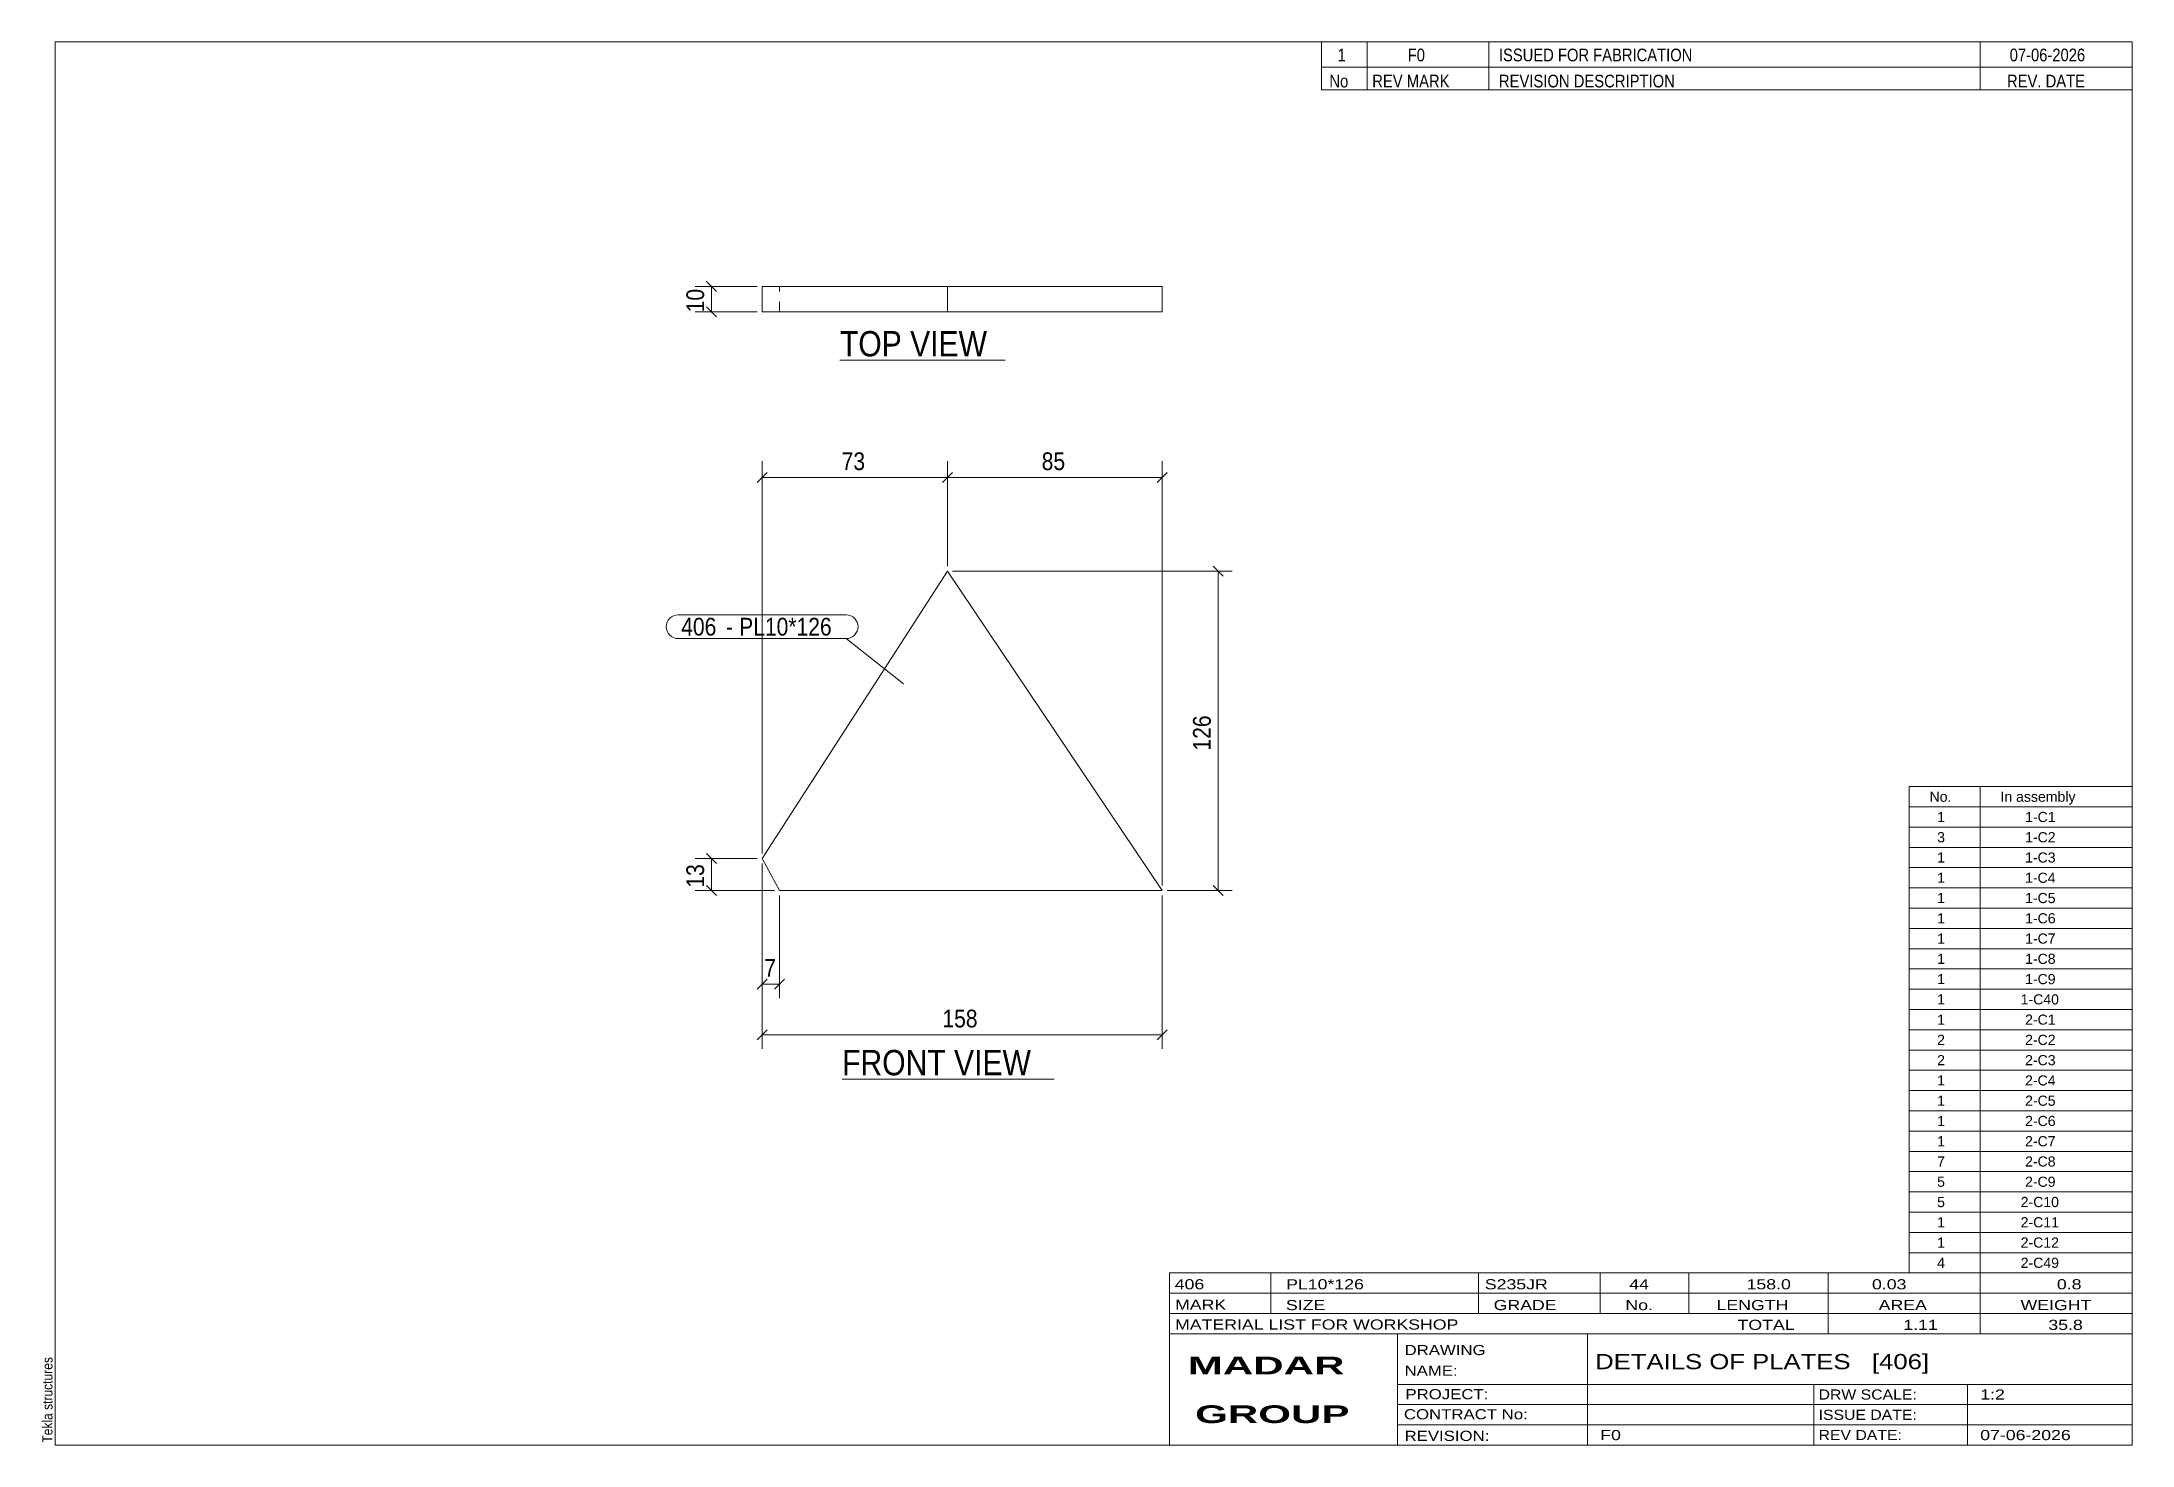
# Model space of a CAD drawing. Header units: millimetres. Extents: x 2 to 415, y 5 to 282.
import ezdxf

# ---------------------------------------------------------------- set-up
doc = ezdxf.new("R2010")
doc.units = ezdxf.units.MM
doc.linetypes.add('XKITLINE00', pattern=[0])
doc.linetypes.add('XKITLINE02', pattern=[4, 2, -2])
for name, color, linetype, lineweight in [('Dimensions', 7, 'Continuous', 0), ('DrawingSheet', 5, 'Continuous', 0), ('OtherObjectType', 7, 'Continuous', 0), ('Part', 2, 'Continuous', 0), ('PartMark', 7, 'Continuous', 0)]:
    doc.layers.add(name, color=color, linetype=linetype, lineweight=lineweight)
doc.styles.add('ARIAL', font='ARIAL.TTF')
doc.styles.add('ARIAL_BOLD', font='ARIALBD.TTF')
doc.styles.add('ARIAL_NARROW', font='ARIALN.TTF')

# ---------------------------------------------------------------- blocks, each defined once
blk = doc.blocks.new('*A1')
at = {"layer": 'Part', "color": 2, "linetype": 'XKITLINE00', "lineweight": 0}
for p, q in [((181.16, 177.52), (144.57, 120.8)), ((223.55, 114.5), (181.16, 177.52)), ((144.57, 120.8), (148, 114.5)), ((148, 114.5), (223.55, 114.5))]:
    blk.add_line(p, q, dxfattribs=at)
blk = doc.blocks.new('*A2')
at = {"layer": 'Part', "color": 2, "linetype": 'XKITLINE00', "lineweight": 0}
for p, q in [((144.57, 228.7), (144.57, 233.7)), ((144.57, 233.7), (223.55, 233.7)), ((181.16, 228.7), (181.16, 233.7)), ((223.55, 228.7), (223.55, 233.7)), ((144.57, 228.7), (223.55, 228.7))]:
    blk.add_line(p, q, dxfattribs=at)
at = {"layer": 'Part', "color": 7, "linetype": 'XKITLINE02', "lineweight": 0}
blk.add_line((148, 228.7), (148, 233.7), dxfattribs=at)
blk = doc.blocks.new('*A3')
at = {"layer": 'DrawingSheet', "color": 5, "linetype": 'XKITLINE00', "lineweight": 0}
for p, q in [((415, 282), (5, 282)), ((5, 282), (5, 5)), ((415, 5), (415, 282)), ((5, 5), (415, 5))]:
    blk.add_line(p, q, dxfattribs=at)
at = {"layer": 'DrawingSheet', "color": 5, "style": 'ARIAL', "width": 0.85}
blk.add_text('Tekla structures', height=2, rotation=90, dxfattribs=at).set_placement((4.5, 5.5))
blk = doc.blocks.new('*A4')
at = {"layer": 'OtherObjectType', "color": 7, "linetype": 'XKITLINE00', "lineweight": 0}
for p, q in [((371, 135), (415, 135)), ((371, 131), (371, 135)), ((385, 131), (385, 135)), ((415, 131), (415, 135)), ((371, 131), (415, 131)), ((371, 127), (371, 131)), ((385, 127), (385, 131)), ((415, 127), (415, 131)), ((371, 127), (415, 127)), ((371, 123), (371, 127)), ((385, 123), (385, 127)), ((415, 123), (415, 127)), ((371, 123), (415, 123)), ((371, 119), (371, 123)), ((385, 119), (385, 123)), ((415, 119), (415, 123)), ((371, 119), (415, 119)), ((371, 115), (371, 119)), ((385, 115), (385, 119)), ((415, 115), (415, 119)), ((371, 115), (415, 115)), ((371, 111), (371, 115)), ((385, 111), (385, 115)), ((415, 111), (415, 115)), ((371, 111), (415, 111)), ((371, 107), (371, 111)), ((385, 107), (385, 111)), ((415, 107), (415, 111)), ((371, 107), (415, 107)), ((371, 103), (371, 107)), ((385, 103), (385, 107)), ((415, 103), (415, 107)), ((371, 103), (415, 103)), ((371, 99), (371, 103)), ((385, 99), (385, 103)), ((415, 99), (415, 103)), ((371, 99), (415, 99)), ((371, 95), (371, 99)), ((371, 95), (415, 95)), ((371, 91), (371, 95)), ((385, 95), (385, 99)), ((385, 91), (385, 95)), ((415, 95), (415, 99)), ((415, 91), (415, 95)), ((371, 91), (415, 91)), ((371, 87), (371, 91)), ((385, 87), (385, 91)), ((415, 87), (415, 91)), ((371, 87), (415, 87)), ((371, 83), (371, 87)), ((385, 83), (385, 87)), ((415, 83), (415, 87)), ((371, 83), (415, 83)), ((371, 79), (371, 83)), ((385, 79), (385, 83)), ((415, 79), (415, 83)), ((371, 79), (415, 79)), ((371, 75), (371, 79)), ((385, 75), (385, 79)), ((415, 75), (415, 79)), ((371, 75), (415, 75)), ((371, 71), (371, 75)), ((385, 71), (385, 75)), ((415, 71), (415, 75)), ((371, 71), (415, 71)), ((371, 67), (371, 71)), ((385, 67), (385, 71)), ((415, 67), (415, 71)), ((371, 67), (415, 67)), ((371, 63), (371, 67)), ((385, 63), (385, 67)), ((415, 63), (415, 67)), ((371, 63), (415, 63)), ((371, 59), (371, 63)), ((385, 59), (385, 63)), ((415, 59), (415, 63)), ((371, 59), (415, 59)), ((371, 55), (371, 59)), ((385, 55), (385, 59)), ((415, 55), (415, 59)), ((371, 55), (415, 55)), ((371, 51), (371, 55)), ((385, 51), (385, 55)), ((415, 51), (415, 55)), ((371, 51), (415, 51)), ((371, 47), (371, 51)), ((385, 47), (385, 51)), ((415, 47), (415, 51)), ((371, 47), (415, 47)), ((371, 43), (371, 47)), ((385, 43), (385, 47)), ((415, 43), (415, 47)), ((371, 43), (415, 43)), ((371, 39), (371, 43)), ((385, 39), (385, 43)), ((415, 39), (415, 43)), ((371, 39), (415, 39))]:
    blk.add_line(p, q, dxfattribs=at)
at = {"layer": 'OtherObjectType', "color": 7, "style": 'ARIAL_NARROW', "width": 1.211571}
for s, p in [('No.', (375, 132)), ('In assembly', (389, 132)), ('1', (376.5, 128)), ('1-C1', (393.86, 128)), ('3', (376.5, 124)), ('1-C2', (393.86, 124)), ('1', (376.5, 120)), ('1-C3', (393.86, 120)), ('1', (376.5, 116)), ('1-C4', (393.86, 116)), ('1', (376.5, 112)), ('1-C5', (393.86, 112)), ('1', (376.5, 108)), ('1-C6', (393.86, 108)), ('1', (376.5, 104)), ('1-C7', (393.86, 104)), ('1', (376.5, 100)), ('1-C8', (393.86, 100)), ('1', (376.5, 96)), ('1-C9', (393.86, 96)), ('1', (376.5, 92)), ('1-C40', (392.99, 92)), ('1', (376.5, 88)), ('2-C1', (393.86, 88)), ('2', (376.5, 84)), ('2-C2', (393.86, 84)), ('2', (376.5, 80)), ('2-C3', (393.86, 80)), ('1', (376.5, 76)), ('2-C4', (393.86, 76)), ('1', (376.5, 72)), ('2-C5', (393.86, 72)), ('1', (376.5, 68)), ('2-C6', (393.86, 68)), ('2-C7', (393.86, 64)), ('7', (376.5, 60)), ('1', (376.5, 64)), ('2-C8', (393.86, 60)), ('5', (376.5, 56)), ('2-C9', (393.86, 56)), ('5', (376.5, 52)), ('2-C10', (392.99, 52)), ('1', (376.5, 48)), ('2-C11', (392.99, 48)), ('1', (376.5, 44)), ('2-C12', (392.99, 44)), ('4', (376.5, 40)), ('2-C49', (392.99, 40))]:
    blk.add_text(s, height=2, dxfattribs=at).set_placement(p)
blk = doc.blocks.new('*A5')
at = {"layer": 'OtherObjectType', "color": 7, "linetype": 'XKITLINE00', "lineweight": 0}
for p, q in [((255, 282), (415, 282)), ((415, 282), (255, 282)), ((255, 282), (255, 277)), ((264, 282), (264, 277)), ((288, 282), (288, 277)), ((385, 282), (385, 277)), ((415, 282), (415, 277)), ((255, 277), (415, 277)), ((255, 277), (255, 272.5)), ((255, 277), (415, 277)), ((264, 277), (264, 272.5)), ((288, 277), (288, 272.5)), ((385, 277), (385, 272.5)), ((415, 277), (415, 272.5)), ((415, 272.5), (255, 272.5))]:
    blk.add_line(p, q, dxfattribs=at)
at = {"layer": 'OtherObjectType', "color": 7, "style": 'ARIAL_NARROW'}
for s, width, p in [('1', 1.017001, (258.16, 278.15)), ('F0', 1.017001, (272, 278.15)), ('ISSUED FOR FABRICATION', 1.017001, (290, 278.15)), ('07-06-2026', 1.017001, (390.82, 278.15)), ('No', 1.02, (256.54, 273)), ('REV MARK', 1.02, (265, 273)), ('REVISION DESCRIPTION', 1.02, (290, 273)), ('REV. DATE', 1.02, (390.28, 273))]:
    blk.add_text(s, height=2.5, dxfattribs=dict(at, width=width)).set_placement(p)
blk = doc.blocks.new('*A6')
at = {"layer": 'OtherObjectType', "color": 7, "linetype": 'XKITLINE00', "lineweight": 0}
for p, q in [((225, 39), (415, 39)), ((225, 39), (225, 35)), ((225, 39), (415, 39)), ((245, 35), (245, 39)), ((286, 35), (286, 39)), ((310, 35), (310, 39)), ((327.5, 35), (327.5, 39)), ((355, 35), (355, 39)), ((385, 35), (385, 39)), ((415, 35), (415, 39)), ((225, 35), (415, 35)), ((225, 35), (225, 5)), ((225, 35), (415, 35)), ((245, 31), (245, 35)), ((286, 31), (286, 35)), ((310, 31), (310, 35)), ((327.5, 31), (327.5, 35)), ((355, 31), (355, 35)), ((385, 31), (385, 35)), ((415, 31), (415, 35)), ((225, 31), (415, 31)), ((355, 27), (355, 31)), ((385, 27), (385, 31)), ((415, 27), (415, 31)), ((225, 27), (415, 27)), ((270, 21), (270, 27)), ((307.5, 17), (307.5, 27)), ((415, 21), (415, 27)), ((270, 21), (270, 5)), ((415, 17), (415, 21)), ((270, 17), (415, 17)), ((307.5, 5), (307.5, 17)), ((352.16, 13), (352.16, 17)), ((382.5, 5), (382.5, 17)), ((415, 13), (415, 17)), ((270, 13), (415, 13)), ((352.16, 5), (352.16, 13)), ((415, 9), (415, 13)), ((270, 9), (415, 9)), ((415, 5), (415, 9)), ((225, 5), (415, 5)), ((262.5, 5), (415, 5))]:
    blk.add_line(p, q, dxfattribs=at)
at = {"layer": 'OtherObjectType', "color": 7, "style": 'ARIAL_NARROW'}
for s, height, width, p in [('406', 2, 1.525501, (226.01, 35.76)), ('PL10*126', 2, 1.525501, (248, 35.76)), ('S235JR', 2, 1.525501, (287.22, 35.76)), ('44', 2, 1.525501, (315.73, 35.76)), ('158.0', 2, 1.525501, (338.88, 35.76)), ('0.03', 2, 1.525501, (363.64, 35.76)), ('0.8', 2, 1.525501, (400.14, 35.76)), ('MARK', 2, 1.525501, (226.08, 31.73)), ('SIZE', 2, 1.525501, (247.96, 31.66)), ('GRADE', 2, 1.525501, (288.96, 31.66)), ('No.', 2, 1.525501, (314.96, 31.66)), ('LENGTH', 2, 1.525501, (332.96, 31.66)), ('AREA', 2, 1.525501, (364.96, 31.66)), ('WEIGHT', 2, 1.525501, (392.96, 31.66)), ('MATERIAL LIST FOR WORKSHOP', 2, 1.525501, (226.08, 27.82)), ('TOTAL', 2, 1.525501, (337.1, 27.75)), ('1.11', 2, 1.525501, (369.83, 27.75)), ('35.8', 2, 1.525501, (398.45, 27.75)), ('DRAWING', 2, 1.445, (271.38, 22.78)), ('NAME:', 2, 1.445, (271.38, 18.72)), ('DETAILS OF PLATES   [406]', 3, 1.474651, (309, 20)), ('PROJECT:', 2, 1.445, (271.55, 14.07)), ('DRW SCALE:', 2, 1.36, (353.1, 14)), ('1:2', 2, 1.525501, (385, 14)), ('CONTRACT No:', 2, 1.445, (271.25, 10.11)), ('ISSUE DATE:', 2, 1.36, (353.1, 10)), ('REVISION:', 2, 1.445, (271.38, 5.84)), ('F0', 2, 1.525501, (310, 6)), ('REV DATE:', 2, 1.36, (353.1, 6)), ('07-06-2026', 2, 1.525501, (385, 6))]:
    blk.add_text(s, height=height, dxfattribs=dict(at, width=width)).set_placement(p)
at = {"layer": 'OtherObjectType', "color": 1, "style": 'ARIAL_BOLD', "width": 1.7}
for s, p in [('MADAR ', (228.58, 18.97)), ('GROUP', (230.03, 9.37))]:
    blk.add_text(s, height=3.5, dxfattribs=at).set_placement(p)
blk = doc.blocks.new('*A7')
at = {"layer": 'Dimensions', "color": 7, "linetype": 'XKITLINE00', "lineweight": 0}
for p, q in [((182.16, 177.52), (237.37, 177.52)), ((233.58, 178.51), (235.56, 176.53)), ((234.57, 114.5), (234.57, 177.52)), ((224.55, 114.5), (237.37, 114.5)), ((233.58, 115.49), (235.56, 113.51))]:
    blk.add_line(p, q, dxfattribs=at)
at = {"layer": 'Dimensions', "color": 3}
for p in [(234.57, 177.52), (234.57, 114.5)]:
    blk.add_point(p, dxfattribs=at)
at = {"layer": 'Dimensions', "color": 3, "style": 'ARIAL', "width": 0.85}
blk.add_text('126', height=3.5, rotation=90.0002, dxfattribs=at).set_placement((233.12, 142.11))
blk = doc.blocks.new('*A8')
at = {"layer": 'Dimensions', "color": 7, "linetype": 'XKITLINE00', "lineweight": 0}
for p, q in [((143.57, 120.8), (131.37, 120.8)), ((133.58, 121.79), (135.56, 119.81)), ((134.57, 114.5), (134.57, 120.8)), ((147, 114.5), (131.37, 114.5)), ((133.58, 115.49), (135.56, 113.51))]:
    blk.add_line(p, q, dxfattribs=at)
at = {"layer": 'Dimensions', "color": 3}
for p in [(134.57, 120.8), (134.57, 114.5)]:
    blk.add_point(p, dxfattribs=at)
at = {"layer": 'Dimensions', "color": 3, "style": 'ARIAL', "width": 0.85}
blk.add_text('13', height=3.5, rotation=90.0002, dxfattribs=at).set_placement((133.12, 115.05))
blk = doc.blocks.new('*A9')
at = {"layer": 'Dimensions', "color": 7, "linetype": 'XKITLINE00', "lineweight": 0}
for p, q in [((144.57, 119.8), (144.57, 83.21)), ((223.55, 113.5), (223.55, 83.21)), ((145.56, 87), (143.58, 85.02)), ((224.54, 87), (222.56, 85.02)), ((144.57, 86.01), (223.55, 86.01))]:
    blk.add_line(p, q, dxfattribs=at)
at = {"layer": 'Dimensions', "color": 3}
for p in [(144.57, 86.01), (223.55, 86.01)]:
    blk.add_point(p, dxfattribs=at)
at = {"layer": 'Dimensions', "color": 3, "style": 'ARIAL', "width": 0.85}
blk.add_text('158', height=3.5, dxfattribs=at).set_placement((180.16, 87.46))
blk = doc.blocks.new('*A10')
at = {"layer": 'Dimensions', "color": 7, "linetype": 'XKITLINE00', "lineweight": 0}
for p, q in [((144.57, 119.8), (144.57, 93.21)), ((148, 113.5), (148, 93.21)), ((145.56, 97), (143.58, 95.02)), ((144.57, 96.01), (148, 96.01)), ((148.99, 97), (147.01, 95.02))]:
    blk.add_line(p, q, dxfattribs=at)
at = {"layer": 'Dimensions', "color": 3}
for p in [(144.57, 96.01), (148, 96.01)]:
    blk.add_point(p, dxfattribs=at)
at = {"layer": 'Dimensions', "color": 3, "style": 'ARIAL', "width": 0.85}
blk.add_text('7', height=3.5, dxfattribs=at).set_placement((144.99, 97.46))
blk = doc.blocks.new('*A11')
at = {"layer": 'Dimensions', "color": 7, "linetype": 'XKITLINE00', "lineweight": 0}
for p, q in [((144.57, 121.8), (144.57, 199.21)), ((181.16, 178.52), (181.16, 199.21)), ((145.56, 197), (143.58, 195.02)), ((144.57, 196.01), (181.16, 196.01)), ((182.15, 197), (180.17, 195.02))]:
    blk.add_line(p, q, dxfattribs=at)
at = {"layer": 'Dimensions', "color": 3}
for p in [(144.57, 196.01), (181.16, 196.01)]:
    blk.add_point(p, dxfattribs=at)
at = {"layer": 'Dimensions', "color": 3, "style": 'ARIAL', "width": 0.85}
blk.add_text('73', height=3.5, dxfattribs=at).set_placement((160.27, 197.46))
blk = doc.blocks.new('*A12')
at = {"layer": 'Dimensions', "color": 7, "linetype": 'XKITLINE00', "lineweight": 0}
for p, q in [((181.16, 178.52), (181.16, 199.21)), ((223.55, 115.5), (223.55, 199.21)), ((182.15, 197), (180.17, 195.02)), ((181.16, 196.01), (223.55, 196.01)), ((224.54, 197), (222.56, 195.02))]:
    blk.add_line(p, q, dxfattribs=at)
at = {"layer": 'Dimensions', "color": 3}
for p in [(181.16, 196.01), (223.55, 196.01)]:
    blk.add_point(p, dxfattribs=at)
at = {"layer": 'Dimensions', "color": 3, "style": 'ARIAL', "width": 0.85}
blk.add_text('85', height=3.5, dxfattribs=at).set_placement((199.76, 197.46))
blk = doc.blocks.new('*A13')
at = {"layer": 'PartMark', "color": 7, "linetype": 'XKITLINE00', "lineweight": 0}
for p, q in [((128, 168.91), (161.15, 168.91)), ((128, 164.21), (161.15, 164.21)), ((172.46, 155.25), (161.15, 164.21))]:
    blk.add_line(p, q, dxfattribs=at)
for centre, start, end in [((128, 166.56), 90, 270), ((161.15, 166.56), 270, 90)]:
    blk.add_arc(centre, 2.35, start, end, dxfattribs=at)
at = {"layer": 'PartMark', "color": 1, "style": 'ARIAL', "width": 0.85}
blk.add_text('406', height=3.5, dxfattribs=at).set_placement((128.6, 164.81))
at = {"layer": 'PartMark', "color": 3, "style": 'ARIAL', "width": 0.85}
for s, p in [('-', (137.44, 164.81)), ('PL10*126', (140.04, 164.81))]:
    blk.add_text(s, height=3.5, dxfattribs=at).set_placement(p)
blk = doc.blocks.new('*A14')
at = {"layer": 'OtherObjectType', "color": 7, "linetype": 'XKITLINE00', "lineweight": 0}
blk.add_line((160.36, 77.26), (202.21, 77.26), dxfattribs=at)
at = {"layer": 'OtherObjectType', "color": 3, "style": 'ARIAL', "width": 0.85}
blk.add_text('FRONT VIEW', height=5, dxfattribs=at).set_placement((160.36, 78.01))
blk = doc.blocks.new('*A15')
at = {"layer": 'Dimensions', "color": 7, "linetype": 'XKITLINE00', "lineweight": 0}
for p, q in [((143.57, 233.7), (131.37, 233.7)), ((133.58, 234.69), (135.56, 232.71)), ((134.57, 228.7), (134.57, 233.7)), ((143.57, 228.7), (131.37, 228.7)), ((133.58, 229.69), (135.56, 227.71))]:
    blk.add_line(p, q, dxfattribs=at)
at = {"layer": 'Dimensions', "color": 3}
for p in [(134.57, 233.7), (134.57, 228.7)]:
    blk.add_point(p, dxfattribs=at)
at = {"layer": 'Dimensions', "color": 3, "style": 'ARIAL', "width": 0.85}
blk.add_text('10', height=3.5, rotation=90.0002, dxfattribs=at).set_placement((133.12, 228.61))
blk = doc.blocks.new('*A16')
at = {"layer": 'OtherObjectType', "color": 7, "linetype": 'XKITLINE00', "lineweight": 0}
blk.add_line((159.93, 219.16), (192.53, 219.16), dxfattribs=at)
at = {"layer": 'OtherObjectType', "color": 3, "style": 'ARIAL', "width": 0.85}
blk.add_text('TOP VIEW', height=5, dxfattribs=at).set_placement((159.93, 219.91))

msp = doc.modelspace()

# ---------------------------------------------------------------- block references
at = {"lineweight": 0}
for name in ['*A3', '*A5', '*A15', '*A2', '*A16', '*A11', '*A12', '*A1', '*A7', '*A13', '*A4', '*A8', '*A9', '*A10', '*A14', '*A6']:
    msp.add_blockref(name, (0, 0), dxfattribs=at)

doc.saveas('drawing.dxf')
